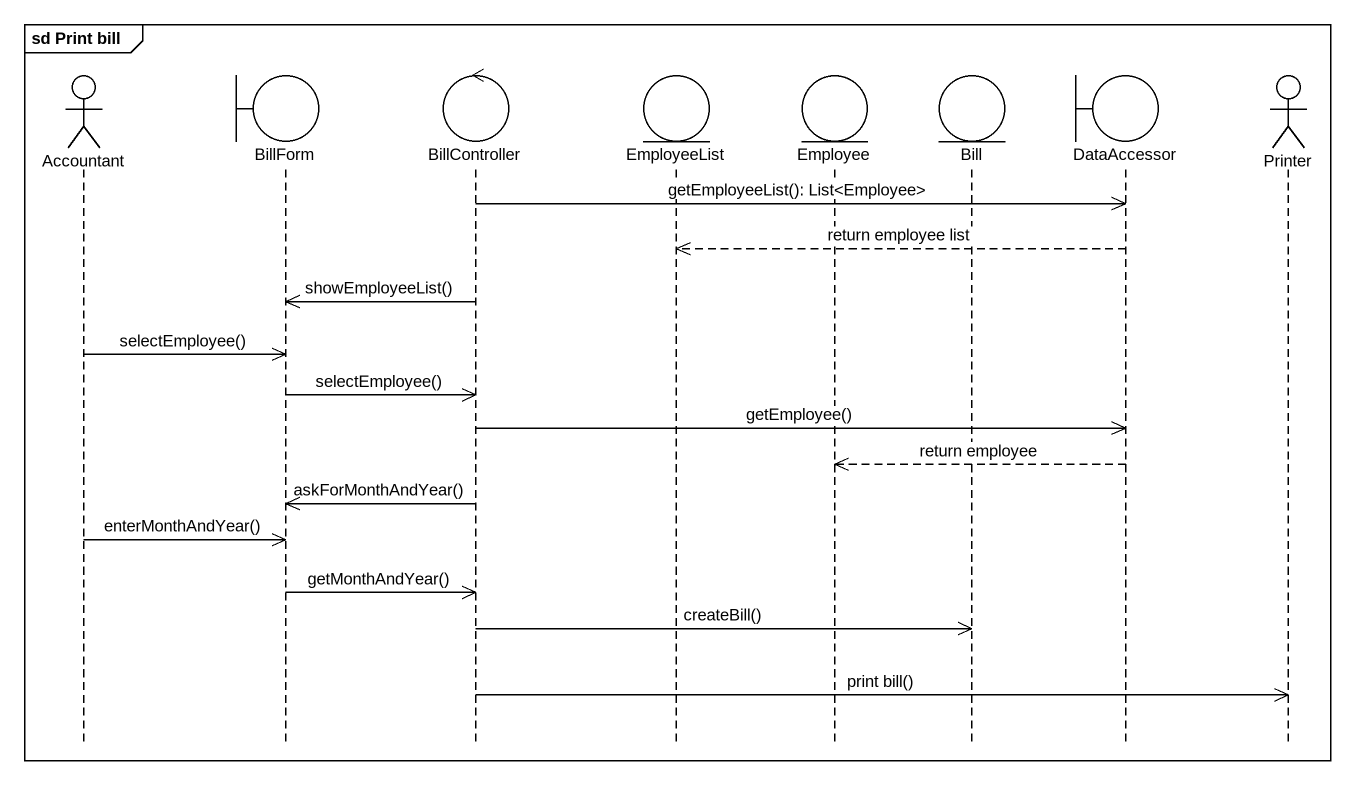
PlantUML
@startuml
mainframe sd Print bill
hide footbox
actor Accountant
boundary BillForm
control BillController
entity EmployeeList
entity Employee
entity Bill
boundary DataAccessor
actor Printer

BillController ->> DataAccessor : getEmployeeList(): List<Employee>
DataAccessor -->> EmployeeList : return employee list
BillController ->> BillForm : showEmployeeList()
Accountant ->> BillForm : selectEmployee()
BillForm ->> BillController : selectEmployee()
BillController ->> DataAccessor : getEmployee()
DataAccessor -->> Employee : return employee
BillController ->> BillForm : askForMonthAndYear()
Accountant ->> BillForm : enterMonthAndYear()
BillForm ->> BillController : getMonthAndYear()
BillController ->> Bill : createBill()
BillController ->> Printer : print bill()
@enduml
